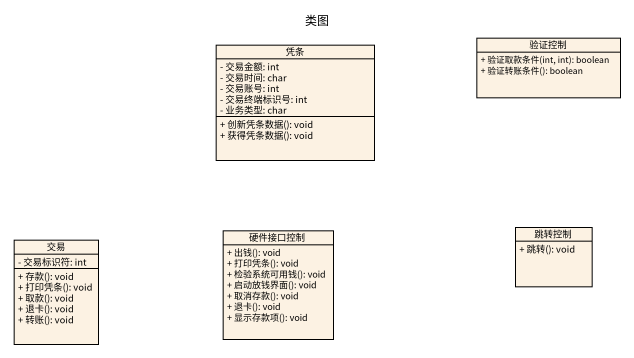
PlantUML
@startuml
title 类图
hide circle
hide empty members
skinparam classAttributeIconSize 0
class 验证控制 {
  + 验证取款条件(int, int): boolean
  + 验证转账条件(): boolean
}
class 凭条 {
  - 交易金额: int
  - 交易时间: char
  - 交易账号: int
  - 交易终端标识号: int
  - 业务类型: char
  + 创新凭条数据(): void
  + 获得凭条数据(): void
}
class 硬件接口控制 {
  + 出钱(): void
  + 打印凭条(): void
  + 检验系统可用钱(): void
  + 启动放钱界面(): void
  + 取消存款(): void
  + 退卡(): void
  + 显示存款项(): void
}
class 跳转控制 {
  + 跳转(): void
}
class 交易 {
  - 交易标识符: int
  + 存款(): void
  + 打印凭条(): void
  + 取款(): void
  + 退卡(): void
  + 转账(): void
}
@enduml
